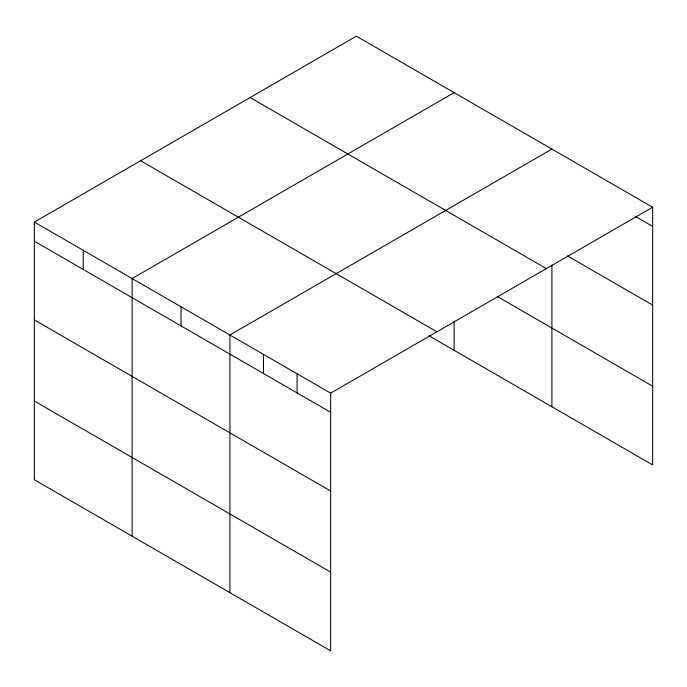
<?xml version="1.0" encoding="UTF-8"?>
<svg xmlns="http://www.w3.org/2000/svg" width="687" height="687" viewBox="0 0 687 687"><rect width="100%" height="100%" fill="white"/><g stroke="black" fill="none" stroke-linecap="round" stroke-linejoin="round"><path stroke-width="1.03" d="M34.35 222.09L330.645 393.153L330.645 650.812L34.35 479.749L34.35 222.09L356.355 36.188L652.65 207.251L652.65 464.91L429.229 335.917M454.133 92.633L132.127 278.544L132.127 536.203M551.91 149.088L229.905 334.998L229.905 592.658M330.645 393.153L652.65 207.251M635.406 216.422L652.65 226.375M567.342 255.839L652.65 305.088M250.094 97.537L546.388 268.6M497.491 296.612L652.65 386.188M140.612 160.741L436.906 331.804M34.35 241.223L330.645 412.286M34.35 319.936L330.645 490.999M34.35 401.036L330.645 572.099M551.91 265.07L551.91 406.747M454.133 321.576L454.133 350.293M297.067 373.771L297.067 392.895M263.482 354.38L263.482 373.513M181.016 306.771L181.016 325.896M83.239 250.317L83.239 269.45"/></g></svg>
